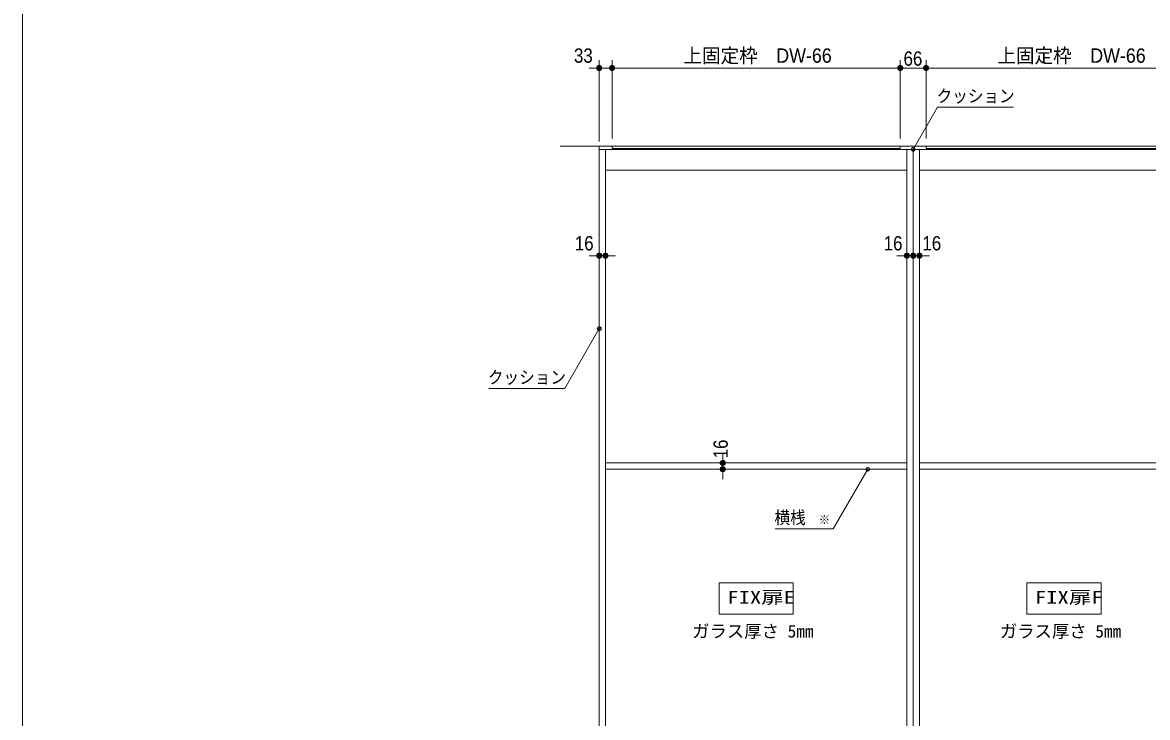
# Model space of a CAD drawing. Units: millimetres, scale not verified. Extents: x -6062 to 6062, y -3045 to 3045.
# Drawn here: x -5788 to -2910, y -1111 to 666 of the extents above; entities that cross this region are included whole.
import ezdxf
from ezdxf.enums import TextEntityAlignment as Align

# ---------------------------------------------------------------- set-up
doc = ezdxf.new("R2010")
doc.units = ezdxf.units.MM
doc.header["$LTSCALE"] = 20
for name, color, linetype, lineweight in [('0-0_1図面枠', 7, 'Continuous', 9), ('0-1_3一般', 7, 'Continuous', 9), ('0-2_2寸法-3', 7, 'Continuous', 9), ('0-3_2寸法-2', 7, 'Continuous', 9), ('0-4_0', 7, 'Continuous', 9), ('0-5_2寸法-1', 7, 'Continuous', 9)]:
    doc.layers.add(name, color=color, linetype=linetype, lineweight=lineweight)
doc.styles.add('ＭＳ ゴシック', font='')
doc.styles.add('ＭＳ Ｐゴシック', font='')
doc.styles.get('ＭＳ ゴシック').set_extended_font_data('MS Gothic')
doc.styles.get('ＭＳ Ｐゴシック').set_extended_font_data('MS PGothic')

# ---------------------------------------------------------------- blocks, each defined once
blk = doc.blocks.new('_Dot')
at = {"layer": '0-4_0'}
for p, q in [((-10, 0), (-20, 0)), ((9.78, 2), (-9.78, 2)), ((7.99, 6), (-7.99, 6)), ((9.16, -3.98), (-9.16, -3.98)), ((6, -7.98), (-6, -7.98))]:
    blk.add_line(p, q, dxfattribs=at)
for points in [[(10, 0), (9.92, 1.25), (9.69, 2.49), (9.3, 3.68), (8.76, 4.82), (8.09, 5.88), (7.29, 6.85), (6.37, 7.71), (5.36, 8.44), (4.26, 9.05), (3.09, 9.51), (1.87, 9.82), (0.63, 9.98), (-0.63, 9.98), (-1.87, 9.82), (-3.09, 9.51), (-4.26, 9.05), (-5.36, 8.44), (-6.37, 7.71), (-7.29, 6.85), (-8.09, 5.88), (-8.76, 4.82), (-9.3, 3.68), (-9.69, 2.49), (-9.92, 1.25), (-10, 0), (0, 0)], [(-10, 0), (-9.92, -1.25), (-9.69, -2.49), (-9.3, -3.68), (-8.76, -4.82), (-8.09, -5.88), (-7.29, -6.85), (-6.37, -7.71), (-5.36, -8.44), (-4.26, -9.05), (-3.09, -9.51), (-1.87, -9.82), (-0.63, -9.98), (0.63, -9.98), (1.87, -9.82), (3.09, -9.51), (4.26, -9.05), (5.36, -8.44), (6.37, -7.71), (7.29, -6.85), (8.09, -5.88), (8.76, -4.82), (9.3, -3.68), (9.69, -2.49), (9.92, -1.25), (10, 0), (0, 0)]]:
    blk.add_lwpolyline(points, close=True, dxfattribs=at)
blk = doc.blocks.new('グループ-45')
at = {"layer": '0-1_3一般'}
for p, q in [((-50500, 6840), (-34440, 6840)), ((-50500, -40000), (-50500, 6840)), ((-50180, -40000), (-50180, 6840)), ((-34760, 6840), (-34760, -40000)), ((-34440, 6840), (-34440, -40000)), ((-50180, 5780), (-34760, 5780)), ((-50180, -38940), (-34760, -38940)), ((-50500, -40000), (-34440, -40000))]:
    blk.add_line(p, q, dxfattribs=at)
blk = doc.blocks.new('グループ-46')
at = {"layer": '0-1_3一般'}
blk.add_lwpolyline([(-35100, 7000), (-35100, 6880), (-49840, 6880), (-49840, 7000)], close=True, dxfattribs=at)
blk = doc.blocks.new('グループ-47')
at = {"layer": '0-1_3一般'}
blk.add_lwpolyline([(-50130, -39970), (-50130, -40000), (-34810, -40000), (-34810, -39970)], close=True, dxfattribs=at)
blk = doc.blocks.new('グループ-48')
at = {"layer": '0-1_3一般'}
for p, q in [((-34120, -40000), (-34120, 6840)), ((-18700, 6840), (-18700, -40000)), ((-18380, 6840), (-18380, -40000)), ((-34120, 5780), (-18700, 5780)), ((-34120, -38940), (-18700, -38940)), ((-34440, -40000), (-18380, -40000))]:
    blk.add_line(p, q, dxfattribs=at)
blk.add_lwpolyline([(-34440, -40000), (-34440, 6840), (-18380, 6840)], dxfattribs=at)
blk = doc.blocks.new('グループ-49')
at = {"layer": '0-1_3一般'}
for p, q in [((-33780, 7000), (-19040, 7000)), ((-33780, 6880), (-33780, 7000)), ((-19040, 7000), (-19040, 6880)), ((-19040, 6880), (-33780, 6880))]:
    blk.add_line(p, q, dxfattribs=at)
blk = doc.blocks.new('グループ-50')
at = {"layer": '0-1_3一般'}
for p, q in [((-18750, -39970), (-34070, -39970)), ((-34070, -39970), (-34070, -40000)), ((-34070, -40000), (-18750, -40000)), ((-18750, -40000), (-18750, -39970))]:
    blk.add_line(p, q, dxfattribs=at)
blk = doc.blocks.new('グループ-51')
at = {"layer": '0-1_3一般'}
for p, q in [((-18380, 6840), (-2320, 6840)), ((-18380, -40000), (-18380, 6840)), ((-18060, -40000), (-18060, 6840)), ((-2640, 6840), (-2640, -40000)), ((-2320, 6840), (-2320, -40000)), ((-18060, 5780), (-2640, 5780)), ((-18060, -38940), (-2640, -38940)), ((-18380, -40000), (-2320, -40000))]:
    blk.add_line(p, q, dxfattribs=at)
blk = doc.blocks.new('グループ-52')
at = {"layer": '0-1_3一般'}
blk.add_lwpolyline([(-2980, 7000), (-2980, 6880), (-17720, 6880), (-17720, 7000)], close=True, dxfattribs=at)
blk = doc.blocks.new('グループ-53')
at = {"layer": '0-1_3一般'}
blk.add_lwpolyline([(-18010, -39970), (-18010, -40000), (-2690, -40000), (-2690, -39970)], close=True, dxfattribs=at)
blk = doc.blocks.new('グループ-54')
at = {"layer": '0-1_3一般'}
for p, q in [((-52500, 7000), (-320, 7000)), ((-50500, 7000), (-50500, -40000)), ((-18380, 7000), (-18380, -40000)), ((-52500, -40000), (-320, -40000))]:
    blk.add_line(p, q, dxfattribs=at)
blk = doc.blocks.new('グループ-55')
at = {"layer": '0-1_3一般'}
for p, q in [((-50180, -9200), (-34760, -9200)), ((-34120, -9200), (-18700, -9200)), ((-18060, -9200), (-2640, -9200)), ((-34760, -9520), (-50180, -9520)), ((-18700, -9520), (-34120, -9520)), ((-2640, -9520), (-18060, -9520)), ((-50180, -24120), (-34760, -24120)), ((-34120, -24120), (-18700, -24120)), ((-18060, -24120), (-2640, -24120)), ((-34760, -24440), (-50180, -24440)), ((-18700, -24440), (-34120, -24440)), ((-2640, -24440), (-18060, -24440))]:
    blk.add_line(p, q, dxfattribs=at)
for name in ['グループ-54', 'グループ-46', 'グループ-49', 'グループ-52', 'グループ-45', 'グループ-48', 'グループ-51', 'グループ-47', 'グループ-50', 'グループ-53']:
    blk.add_blockref(name, (0, 0), dxfattribs=at)
blk = doc.blocks.new('グループ-70')
at = {"layer": '0-0_1図面枠'}
blk.add_lwpolyline([(-80000, 55400), (80000, 55400), (80000, -55400), (-80000, -55400)], close=True, dxfattribs=at)
blk = doc.blocks.new('図面枠')
at = {"layer": '0-0_1図面枠'}
blk.add_blockref('グループ-70', (0, 0), dxfattribs=at)

msp = doc.modelspace()

# ---------------------------------------------------------------- linework, layer by layer
at = {"layer": '0-2_2寸法-3'}
for p, q in [((-3509.31, 346.99), (-3509.69, 346.99)), ((-3509.31, 346.99), (-3509.69, 346.99)), ((-3504.6, 342.99), (-3514.4, 342.99)), ((-3505.5, 338.99), (-3513.5, 338.99)), ((-4312.33, -111.62), (-4312.67, -111.62)), ((-4312.33, -111.62), (-4312.67, -111.62)), ((-4307.61, -115.62), (-4317.39, -115.62)), ((-4308.5, -119.62), (-4316.5, -119.62)), ((-3620.61, -475.01), (-3630.39, -475.01)), ((-3621.5, -479.01), (-3629.5, -479.01)), ((-3625.33, -471.01), (-3625.67, -471.01)), ((-3625.33, -471.01), (-3625.67, -471.01))]:
    msp.add_line(p, q, dxfattribs=at)
for points in [[(-3509.5, 342), (-3447.15, 450), (-3253.06, 450)], [(-4594.82, -269.45), (-4400.74, -269.45), (-4312.5, -116.61)], [(-3862.84, -628.84), (-3713.74, -628.84), (-3625.5, -476)]]:
    msp.add_lwpolyline(points, dxfattribs=at)
for points in [[(-4006, -767), (-3816, -767), (-3816, -847), (-4006, -847)], [(-3219, -767), (-3029, -767), (-3029, -847), (-3219, -847)]]:
    msp.add_lwpolyline(points, close=True, dxfattribs=at)
for centre in [(-3509.5, 342), (-3509.5, 342), (-4312.5, -116.61), (-4312.5, -116.61), (-3625.5, -476), (-3625.5, -476)]:
    msp.add_circle(centre, 5.01, dxfattribs=at)
at = {"layer": '0-3_2寸法-2'}
for p, q in [((-4325.21, 550), (-4337.92, 550)), ((-4312.5, 362), (-4312.5, 570)), ((-4279.5, 550), (-4312.5, 550)), ((-4279.5, 370), (-4279.5, 570)), ((-4266.79, 550), (-4254.08, 550)), ((-4312.5, 89), (-4312.5, 90)), ((-4296.5, 90), (-4296.3, 90)), ((-3525.5, 90), (-3525.3, 90)), ((-3509.5, 89), (-3509.5, 90)), ((-3509.5, 89), (-3509.5, 90)), ((-3493.5, 90), (-3493.3, 90)), ((-4325.21, 70), (-4337.92, 70)), ((-4296.5, 70), (-4312.5, 70)), ((-4283.79, 70), (-4271.08, 70)), ((-3538.21, 70), (-3550.92, 70)), ((-3522.21, 70), (-3534.92, 70)), ((-3525.5, 70), (-3509.5, 70)), ((-3493.5, 70), (-3509.5, 70)), ((-3496.79, 70), (-3484.08, 70)), ((-3480.79, 70), (-3468.08, 70)), ((-3996.5, -447.29), (-3996.5, -434.58)), ((-3996.5, -460), (-3996.5, -476)), ((-3976.5, -460), (-3976.3, -460)), ((-3996.5, -488.71), (-3996.5, -501.42)), ((-3976.5, -476), (-3976.3, -476))]:
    msp.add_line(p, q, dxfattribs=at)
at = {"layer": '0-5_2寸法-1'}
for p, q in [((-4279.5, 370), (-4279.5, 570)), ((-4266.79, 550), (-3555.21, 550)), ((-3542.5, 370), (-3542.5, 570)), ((-3542.5, 370), (-3542.5, 570)), ((-3529.79, 550), (-3489.21, 550)), ((-3476.5, 370), (-3476.5, 570)), ((-3476.5, 370), (-3476.5, 570)), ((-2752.21, 550), (-3463.79, 550))]:
    msp.add_line(p, q, dxfattribs=at)

# ---------------------------------------------------------------- block references
at = {"layer": '0-0_1図面枠', "xscale": 0.05, "yscale": 0.05}
msp.add_blockref('図面枠', (-1787.5, 0), dxfattribs=at)
at = {"layer": '0-1_3一般', "xscale": 0.05, "yscale": 0.05}
msp.add_blockref('グループ-55', (-1787.5, 0), dxfattribs=at)
at = {"layer": '0-3_2寸法-2', "xscale": 0.6356201, "yscale": 0.6356201}
for p in [(-4312.5, 550), (-4312.5, 70), (-3525.5, 70), (-3509.5, 70)]:
    msp.add_blockref('_Dot', p, dxfattribs=at)
for p, rotation in [((-4279.5, 550), 180), ((-4296.5, 70), 180), ((-3509.5, 70), 180), ((-3493.5, 70), 180), ((-3996.5, -460), 270), ((-3996.5, -476), 90)]:
    msp.add_blockref('_Dot', p, dxfattribs=dict(at, rotation=rotation))
at = {"layer": '0-5_2寸法-1', "xscale": 0.6356201, "yscale": 0.6356201, "rotation": 180}
for p in [(-4279.5, 550), (-3542.5, 550), (-3476.5, 550)]:
    msp.add_blockref('_Dot', p, dxfattribs=at)
at = {"layer": '0-5_2寸法-1', "xscale": 0.6356201, "yscale": 0.6356201}
for p in [(-3542.5, 550), (-3476.5, 550)]:
    msp.add_blockref('_Dot', p, dxfattribs=at)

# ---------------------------------------------------------------- texts
at = {"layer": '0-2_2寸法-3', "style": 'ＭＳ ゴシック'}
for s, height, width, p in [('クッション', 32.55, 0.9, (-3449.65, 452.39)), ('クッション', 32.55, 0.9, (-4597.33, -267.05)), ('横桟', 32.55, 0.9, (-3864.2, -625.66)), ('※', 23.31, 0.9, (-3750.84, -623.88)), ('FIX扉E', 32.55, 1.3, (-3984.61, -829.87)), ('FIX扉F', 32.55, 1.3, (-3197.89, -829.87))]:
    msp.add_text(s, height=height, dxfattribs=dict(at, width=width)).set_placement(p, align=Align.BOTTOM_LEFT)
for p in [(-4074.79, -916.45), (-3287.79, -916.45)]:
    msp.add_text('ガラス厚さ 5mm', height=32.55, dxfattribs=at).set_placement(p, align=Align.BOTTOM_LEFT)
at = {"layer": '0-3_2寸法-2', "style": 'ＭＳ Ｐゴシック', "width": 0.9}
for s, p in [('33', (-4377.09, 552.48)), ('16', (-4374.82, 72.48)), ('16', (-3584.83, 72.48)), ('16', (-3485.82, 72.48))]:
    msp.add_text(s, height=36.66, dxfattribs=at).set_placement(p, align=Align.BOTTOM_LEFT)
msp.add_text('16', height=36.66, rotation=90, dxfattribs=at).set_placement((-3972.53, -448.33), align=Align.BOTTOM_LEFT)
at = {"layer": '0-5_2寸法-1', "style": 'ＭＳ Ｐゴシック'}
for s, width, p in [('上固定枠\u3000DW-66', 0.95, (-4097.08, 552.53)), ('上固定枠\u3000DW-66', 0.95, (-3294.08, 552.53)), ('66', 0.9, (-3534.09, 544.94))]:
    msp.add_text(s, height=36.66, dxfattribs=dict(at, width=width)).set_placement(p, align=Align.BOTTOM_LEFT)

doc.saveas('drawing.dxf')
